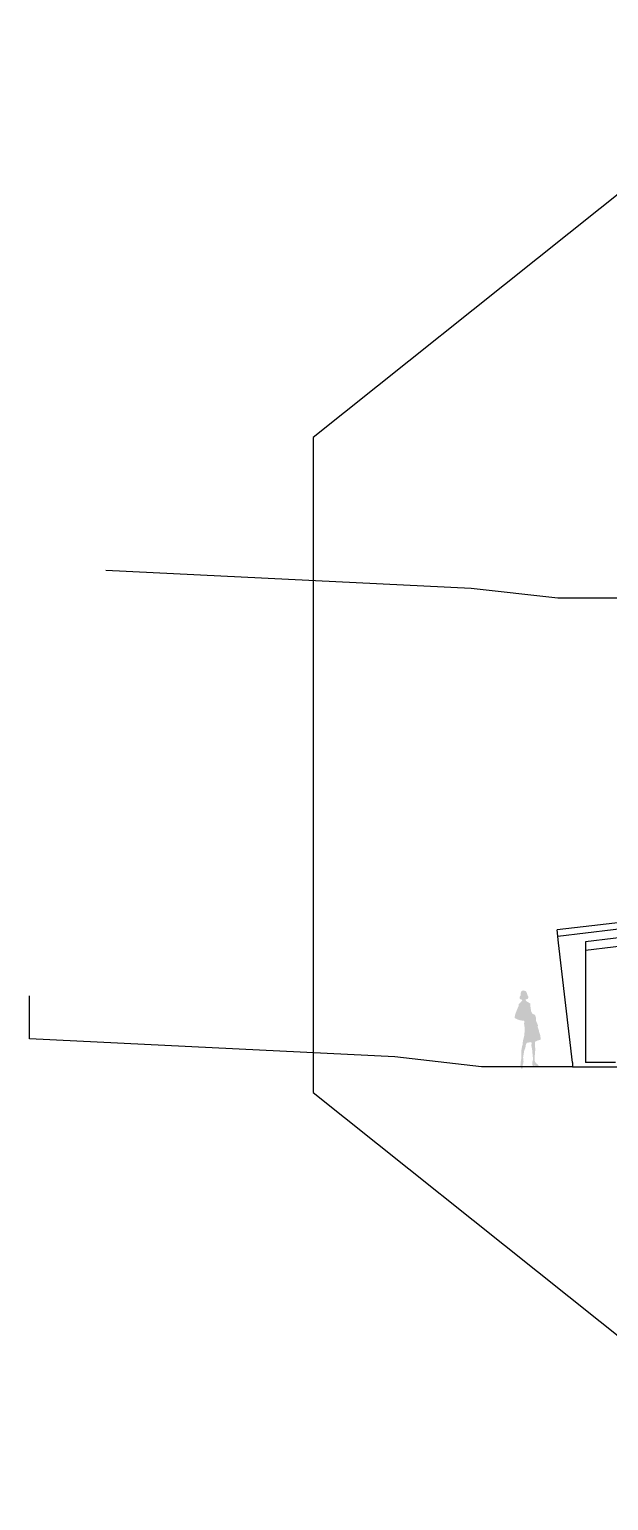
# Model space of a CAD drawing. Header units: millimetres. Extents: x 589 to 1175, y -455 to -172.
# Drawn here: x 1135.47 to 1148.96, y -455.2 to -420.97 of the extents above; entities that cross this region are included whole.
import ezdxf

# ---------------------------------------------------------------- set-up
doc = ezdxf.new("R2010")
doc.units = ezdxf.units.MM
doc.layers.add('FLOATINGWINDOWS', color=2, linetype='Continuous', plot=False)
for name, color, linetype in [('pohled', 4, 'Continuous'), ('stafaz', 252, 'Continuous'), ('ZDIVO', 1, 'Continuous')]:
    doc.layers.add(name, color=color, linetype=linetype)

msp = doc.modelspace()

# ---------------------------------------------------------------- hatches: boundary and pattern name
at = {"layer": 'stafaz'}
msp.add_hatch(color=256, dxfattribs=at).paths.add_polyline_path([(1147.31, -444.156), (1147.316, -444.145), (1147.306, -444.126), (1147.298, -444.108), (1147.292, -444.091), (1147.286, -444.078), (1147.28, -444.065), (1147.274, -444.049), (1147.269, -444.036), (1147.268, -444.026), (1147.267, -444.013), (1147.266, -443.995), (1147.265, -443.984), (1147.265, -443.969), (1147.264, -443.958), (1147.261, -443.946), (1147.256, -443.93), (1147.25, -443.915), (1147.243, -443.904), (1147.232, -443.893), (1147.218, -443.886), (1147.206, -443.883), (1147.195, -443.88), (1147.185, -443.874), (1147.178, -443.862), (1147.173, -443.852), (1147.167, -443.842), (1147.161, -443.83), (1147.156, -443.819), (1147.152, -443.808), (1147.148, -443.797), (1147.148, -443.784), (1147.148, -443.772), (1147.145, -443.759), (1147.143, -443.748), (1147.142, -443.733), (1147.14, -443.723), (1147.139, -443.71), (1147.138, -443.7), (1147.136, -443.685), (1147.134, -443.675), (1147.133, -443.662), (1147.135, -443.652), (1147.136, -443.642), (1147.135, -443.632), (1147.125, -443.627), (1147.111, -443.624), (1147.1, -443.616), (1147.09, -443.609), (1147.076, -443.599), (1147.062, -443.593), (1147.048, -443.582), (1147.037, -443.574), (1147.031, -443.564), (1147.029, -443.551), (1147.03, -443.541), (1147.042, -443.537), (1147.057, -443.532), (1147.068, -443.529), (1147.08, -443.516), (1147.087, -443.501), (1147.091, -443.49), (1147.089, -443.476), (1147.085, -443.466), (1147.074, -443.452), (1147.07, -443.441), (1147.067, -443.429), (1147.063, -443.418), (1147.058, -443.401), (1147.053, -443.391), (1147.048, -443.38), (1147.044, -443.368), (1147.035, -443.356), (1147.025, -443.344), (1147.013, -443.342), (1146.999, -443.337), (1146.987, -443.334), (1146.977, -443.33), (1146.966, -443.333), (1146.954, -443.334), (1146.944, -443.338), (1146.934, -443.347), (1146.923, -443.356), (1146.918, -443.367), (1146.915, -443.378), (1146.911, -443.391), (1146.91, -443.407), (1146.908, -443.417), (1146.908, -443.427), (1146.908, -443.439), (1146.908, -443.453), (1146.897, -443.465), (1146.89, -443.477), (1146.887, -443.487), (1146.884, -443.498), (1146.883, -443.508), (1146.889, -443.52), (1146.897, -443.53), (1146.907, -443.536), (1146.92, -443.538), (1146.942, -443.548), (1146.951, -443.558), (1146.942, -443.568), (1146.934, -443.58), (1146.923, -443.593), (1146.914, -443.603), (1146.902, -443.616), (1146.891, -443.627), (1146.881, -443.636), (1146.87, -443.642), (1146.865, -443.652), (1146.864, -443.662), (1146.863, -443.672), (1146.863, -443.685), (1146.86, -443.698), (1146.856, -443.709), (1146.848, -443.727), (1146.839, -443.749), (1146.831, -443.767), (1146.826, -443.779), (1146.82, -443.792), (1146.816, -443.804), (1146.81, -443.82), (1146.802, -443.837), (1146.799, -443.847), (1146.793, -443.862), (1146.788, -443.878), (1146.783, -443.894), (1146.78, -443.907), (1146.776, -443.922), (1146.775, -443.934), (1146.773, -443.949), (1146.772, -443.959), (1146.774, -443.97), (1146.787, -443.979), (1146.801, -443.988), (1146.817, -443.995), (1146.828, -444.001), (1146.84, -444.005), (1146.85, -444.01), (1146.866, -444.015), (1146.876, -444.018), (1146.893, -444.023), (1146.908, -444.026), (1146.923, -444.029), (1146.936, -444.03), (1146.947, -444.03), (1146.959, -444.031), (1146.971, -444.035), (1146.982, -444.036), (1146.992, -444.038), (1146.997, -444.052), (1146.998, -444.063), (1146.995, -444.078), (1146.992, -444.089), (1146.992, -444.105), (1146.992, -444.118), (1146.993, -444.132), (1146.994, -444.145), (1146.996, -444.155), (1146.998, -444.166), (1147, -444.176), (1147.008, -444.187), (1147.005, -444.197), (1147, -444.207), (1147.001, -444.224), (1147.005, -444.242), (1147.006, -444.253), (1147.006, -444.265), (1147.005, -444.278), (1147.004, -444.29), (1147.002, -444.3), (1147, -444.313), (1146.998, -444.326), (1146.997, -444.339), (1146.997, -444.353), (1146.997, -444.365), (1146.995, -444.376), (1146.994, -444.387), (1146.99, -444.402), (1146.984, -444.419), (1146.982, -444.43), (1146.98, -444.44), (1146.978, -444.451), (1146.974, -444.463), (1146.971, -444.476), (1146.968, -444.49), (1146.966, -444.503), (1146.964, -444.517), (1146.962, -444.527), (1146.958, -444.539), (1146.955, -444.551), (1146.96, -444.562), (1146.959, -444.581), (1146.955, -444.596), (1146.948, -444.617), (1146.945, -444.628), (1146.942, -444.641), (1146.94, -444.657), (1146.937, -444.669), (1146.934, -444.683), (1146.931, -444.7), (1146.929, -444.711), (1146.929, -444.724), (1146.929, -444.741), (1146.929, -444.755), (1146.929, -444.768), (1146.929, -444.781), (1146.929, -444.793), (1146.929, -444.803), (1146.929, -444.815), (1146.928, -444.831), (1146.928, -444.842), (1146.927, -444.855), (1146.925, -444.867), (1146.925, -444.881), (1146.926, -444.893), (1146.927, -444.905), (1146.926, -444.918), (1146.923, -444.93), (1146.921, -444.941), (1146.92, -444.955), (1146.918, -444.97), (1146.915, -444.981), (1146.912, -444.995), (1146.91, -445.006), (1146.91, -445.017), (1146.909, -445.034), (1146.908, -445.046), (1146.907, -445.058), (1146.905, -445.07), (1146.907, -445.086), (1146.91, -445.099), (1146.913, -445.109), (1146.916, -445.122), (1146.918, -445.139), (1146.933, -445.149), (1146.943, -445.15), (1146.954, -445.145), (1146.958, -445.135), (1146.96, -445.124), (1146.961, -445.112), (1146.961, -445.102), (1146.961, -445.09), (1146.959, -445.077), (1146.96, -445.066), (1146.962, -445.055), (1146.968, -445.043), (1146.97, -445.031), (1146.971, -445.018), (1146.974, -445.002), (1146.976, -444.992), (1146.978, -444.979), (1146.976, -444.969), (1146.971, -444.955), (1146.971, -444.938), (1146.97, -444.921), (1146.969, -444.905), (1146.968, -444.895), (1146.968, -444.883), (1146.971, -444.867), (1146.974, -444.849), (1146.976, -444.837), (1146.979, -444.822), (1146.982, -444.807), (1146.984, -444.794), (1146.985, -444.779), (1146.987, -444.763), (1146.989, -444.753), (1146.993, -444.741), (1146.996, -444.73), (1146.999, -444.718), (1147.003, -444.707), (1147.008, -444.696), (1147.014, -444.679), (1147.019, -444.668), (1147.022, -444.658), (1147.024, -444.642), (1147.026, -444.632), (1147.027, -444.618), (1147.029, -444.606), (1147.032, -444.593), (1147.038, -444.575), (1147.045, -444.562), (1147.055, -444.551), (1147.067, -444.544), (1147.078, -444.543), (1147.092, -444.543), (1147.106, -444.541), (1147.118, -444.537), (1147.128, -444.535), (1147.141, -444.533), (1147.152, -444.536), (1147.164, -444.543), (1147.166, -444.556), (1147.166, -444.572), (1147.164, -444.584), (1147.161, -444.594), (1147.161, -444.607), (1147.162, -444.623), (1147.164, -444.633), (1147.168, -444.652), (1147.17, -444.663), (1147.172, -444.675), (1147.174, -444.689), (1147.176, -444.702), (1147.178, -444.714), (1147.181, -444.725), (1147.182, -444.737), (1147.182, -444.752), (1147.183, -444.766), (1147.185, -444.778), (1147.185, -444.79), (1147.187, -444.805), (1147.19, -444.821), (1147.192, -444.839), (1147.193, -444.85), (1147.191, -444.869), (1147.19, -444.875), (1147.197, -444.888), (1147.198, -444.906), (1147.198, -444.918), (1147.198, -444.934), (1147.195, -444.944), (1147.194, -444.959), (1147.187, -444.977), (1147.182, -444.989), (1147.181, -445.004), (1147.181, -445.016), (1147.182, -445.03), (1147.185, -445.04), (1147.185, -445.053), (1147.186, -445.065), (1147.187, -445.075), (1147.191, -445.086), (1147.203, -445.089), (1147.213, -445.09), (1147.222, -445.079), (1147.234, -445.077), (1147.248, -445.082), (1147.257, -445.093), (1147.269, -445.104), (1147.28, -445.108), (1147.291, -445.11), (1147.304, -445.108), (1147.315, -445.106), (1147.326, -445.091), (1147.327, -445.08), (1147.322, -445.068), (1147.312, -445.057), (1147.301, -445.047), (1147.288, -445.036), (1147.277, -445.029), (1147.267, -445.021), (1147.259, -445.009), (1147.251, -444.998), (1147.243, -444.985), (1147.241, -444.974), (1147.24, -444.963), (1147.24, -444.951), (1147.24, -444.932), (1147.24, -444.922), (1147.239, -444.904), (1147.239, -444.892), (1147.239, -444.881), (1147.239, -444.865), (1147.24, -444.852), (1147.24, -444.838), (1147.242, -444.82), (1147.242, -444.81), (1147.243, -444.799), (1147.243, -444.786), (1147.245, -444.776), (1147.246, -444.765), (1147.248, -444.745), (1147.249, -444.734), (1147.25, -444.723), (1147.25, -444.712), (1147.25, -444.701), (1147.25, -444.686), (1147.249, -444.673), (1147.248, -444.656), (1147.248, -444.641), (1147.248, -444.627), (1147.247, -444.609), (1147.246, -444.591), (1147.245, -444.577), (1147.245, -444.561), (1147.244, -444.546), (1147.244, -444.531), (1147.255, -444.519), (1147.265, -444.517), (1147.283, -444.507), (1147.298, -444.498), (1147.308, -444.493), (1147.322, -444.49), (1147.333, -444.488), (1147.346, -444.484), (1147.356, -444.482), (1147.368, -444.48), (1147.375, -444.466), (1147.375, -444.449), (1147.374, -444.434), (1147.373, -444.423), (1147.371, -444.403), (1147.369, -444.387), (1147.365, -444.368), (1147.362, -444.356), (1147.358, -444.345), (1147.351, -444.327), (1147.349, -444.316), (1147.345, -444.306), (1147.341, -444.295), (1147.336, -444.271), (1147.333, -444.26), (1147.328, -444.245), (1147.325, -444.235), (1147.322, -444.224), (1147.317, -444.21), (1147.313, -444.197), (1147.309, -444.187), (1147.306, -444.177), (1147.302, -444.166)])

# ---------------------------------------------------------------- linework, layer by layer
at = {"layer": 'FLOATINGWINDOWS', "linetype": 'Continuous'}
msp.add_lwpolyline([(1175.446, -438.085), (1168.837, -424.361), (1153.986, -420.971), (1142.076, -430.469), (1142.076, -445.702), (1153.986, -455.2), (1168.837, -451.81)], close=True, dxfattribs=at)
at = {"layer": 'pohled'}
for p, q in [((1164.471, -439.953), (1147.757, -441.924)), ((1164.471, -440.104), (1147.775, -442.073)), ((1164.571, -440.293), (1148.421, -442.198)), ((1162.671, -440.719), (1148.421, -442.399)), ((1147.793, -442.223), (1147.757, -441.924)), ((1148.121, -445.005), (1147.793, -442.223)), ((1148.421, -442.198), (1148.421, -445.005)), ((1135.471, -444.455), (1135.471, -443.455)), ((1148.121, -445.005), (1148.121, -445.105)), ((1149.121, -445.005), (1148.421, -445.005))]:
    msp.add_line(p, q, dxfattribs=at)
at = {"layer": 'ZDIVO'}
for p, q in [((1145.759, -433.976), (1137.248, -433.557)), ((1147.777, -434.207), (1145.759, -433.976)), ((1149.898, -434.207), (1147.777, -434.207)), ((1143.982, -444.875), (1135.471, -444.455)), ((1146, -445.105), (1143.982, -444.875)), ((1148.121, -445.105), (1146, -445.105)), ((1148.121, -445.105), (1158.371, -445.105))]:
    msp.add_line(p, q, dxfattribs=at)

doc.saveas('drawing.dxf')
